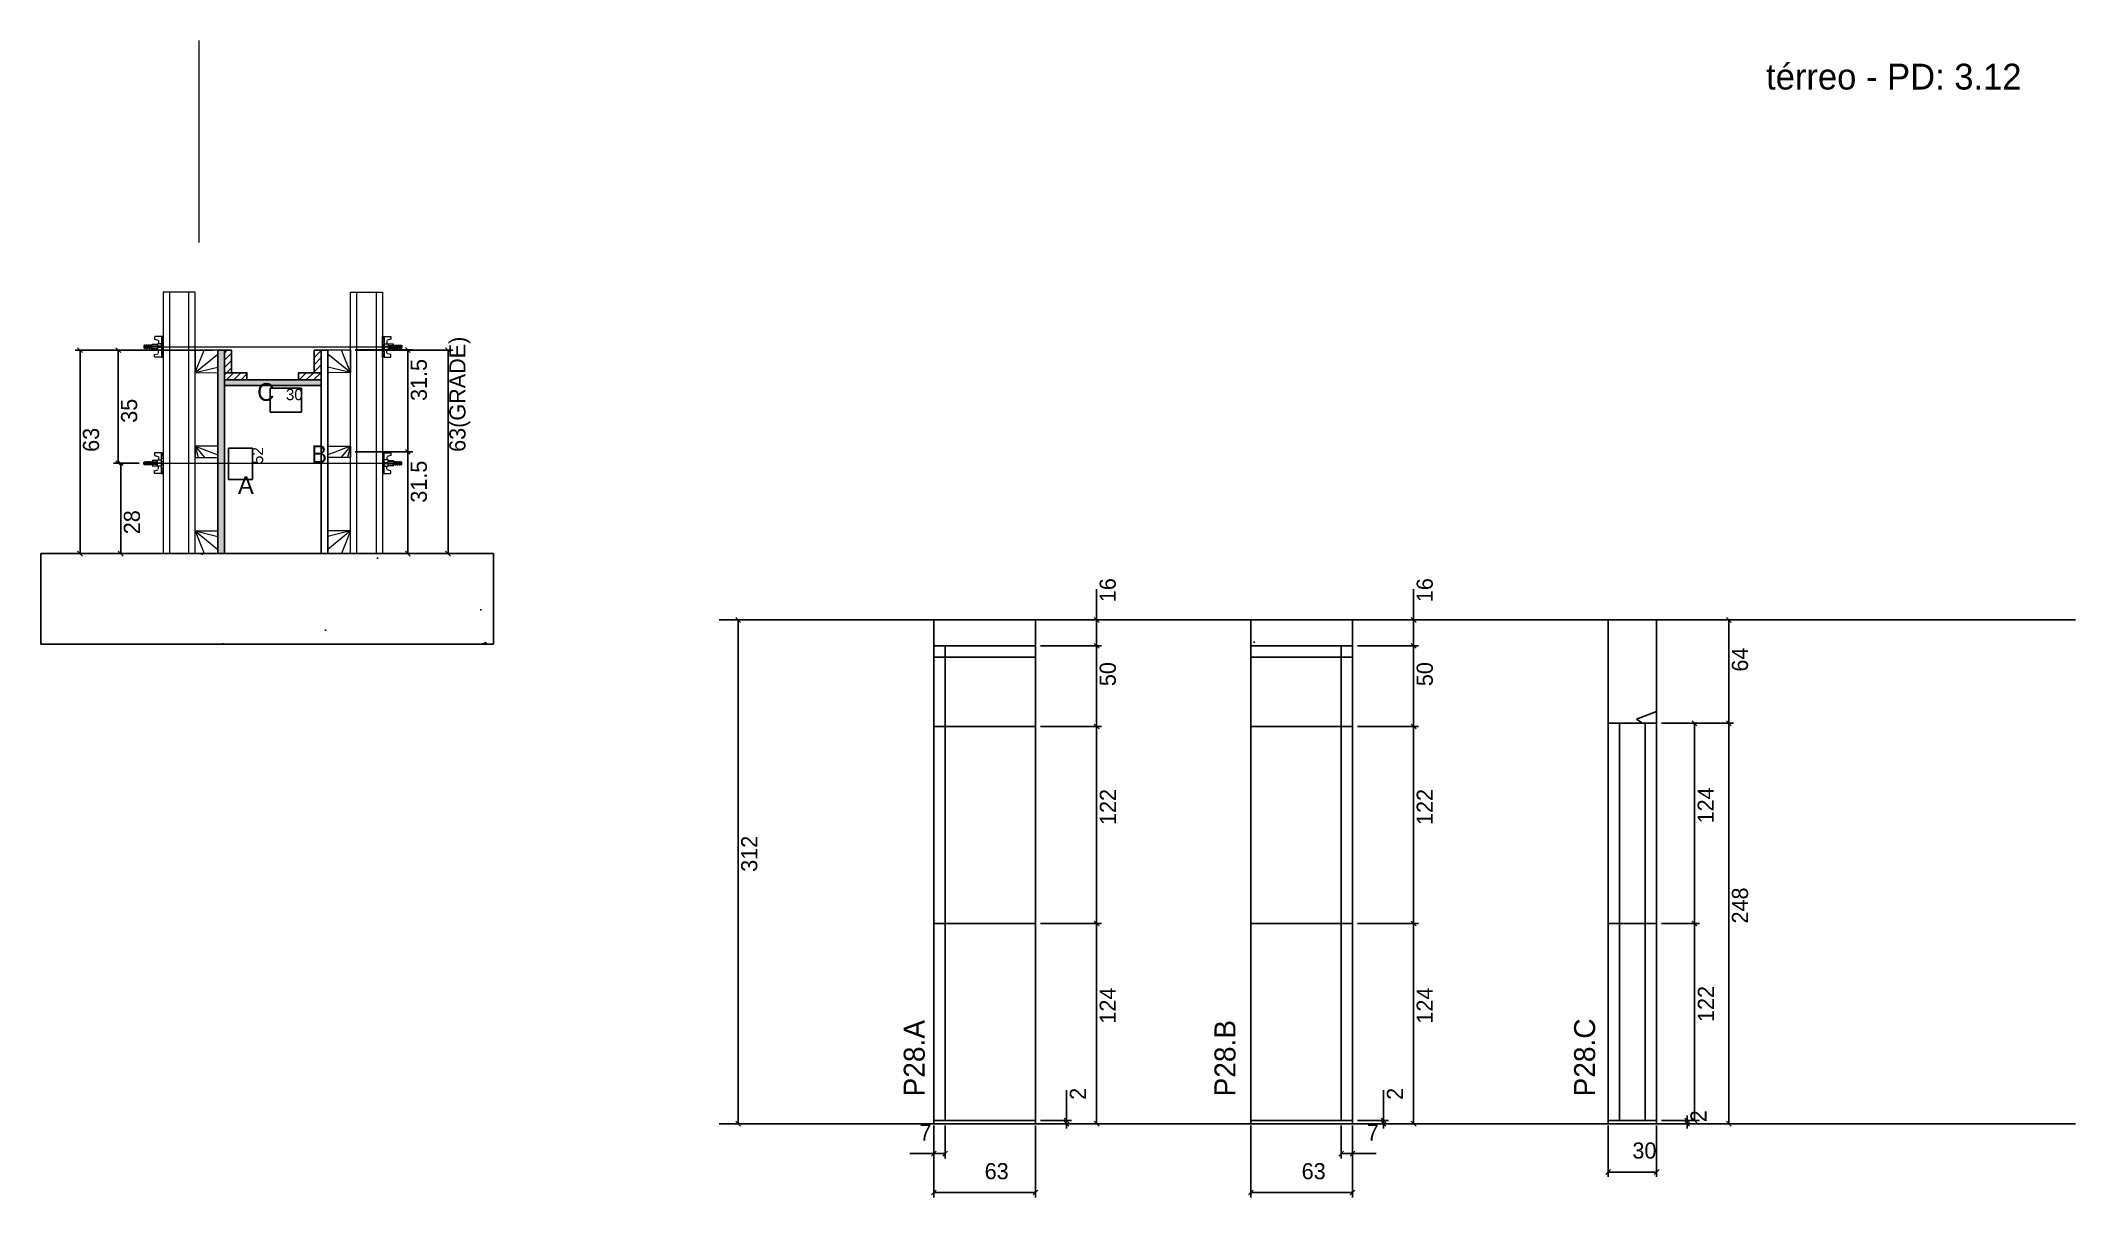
# Model space of a CAD drawing. Header units: metres. Extents: x 19367 to 20627, y 486 to 1202.
import ezdxf

# ---------------------------------------------------------------- set-up
doc = ezdxf.new("R2010")
doc.units = ezdxf.units.M
for name, color, linetype in [('CHAPA', 7, 'Continuous'), ('COTA', 7, 'Continuous'), ('Hachura', 7, 'Continuous'), ('Madeira', 7, 'Continuous'), ('NOMENCLATURA', 7, 'Continuous'), ('Nível', 7, 'Continuous'), ('Painéis', 7, 'Continuous'), ('Perfil Metálico', 7, 'Continuous'), ('SARR_2.2x7', 7, 'Continuous'), ('SARRAFO', 7, 'Continuous'), ('Texto Seção', 7, 'Continuous'), ('TEXTO_GERAL', 7, 'Continuous')]:
    doc.layers.add(name, color=color, linetype=linetype)

msp = doc.modelspace()

# ---------------------------------------------------------------- hatches: boundary and pattern name
at = {"layer": 'COTA'}
h = msp.add_hatch(dxfattribs=at)
h.set_pattern_fill('AR-CONC')
h.paths.add_polyline_path([(19647.4, 884.2), (19367.1, 884.2), (19367.1, 828.2), (19647.4, 828.2), (19647.4, 884.2)])
h.paths.add_polyline_path([(19396.3, 842.1), (19396.3, 859.6), (19396.3, 842.1)])
h = msp.add_hatch(dxfattribs=at)
h.set_pattern_fill('AR-CONC')
h.paths.add_polyline_path([(19983.1, 827.1), (19920.1, 827.1), (19920.1, 843.1), (19983.1, 843.1), (19983.1, 827.1)])
h = msp.add_hatch(dxfattribs=at)
h.set_pattern_fill('AR-CONC')
h.paths.add_polyline_path([(20116.4, 827.1), (20179.4, 827.1), (20179.4, 843.1), (20116.4, 843.1), (20116.4, 827.1)])
h = msp.add_hatch(dxfattribs=at)
h.set_pattern_fill('AR-CONC')
h.paths.add_polyline_path([(20337.7, 779.1), (20367.7, 779.1), (20367.7, 843.1), (20337.7, 843.1), (20337.7, 779.1)])
at = {"layer": 'Hachura'}
h = msp.add_hatch(color=7, dxfattribs=at)
h.dxf.hatch_style = 1
h.paths.add_polyline_path([(19476.8, 884.2), (19480.8, 884.2), (19480.8, 1010.2), (19476.8, 1010.2), (19476.8, 884.2)])
h = msp.add_hatch(color=7, dxfattribs=at)
h.dxf.hatch_style = 1
h.paths.add_polyline_path([(19476.8, 884.2), (19480.8, 884.2), (19480.8, 1010.2), (19476.8, 1010.2), (19476.8, 884.2)])
h = msp.add_hatch(dxfattribs=at)
h.set_pattern_fill('ANSI31')
h.paths.add_polyline_path([(19480.8, 996.2), (19485.2, 996.2), (19485.2, 1010.2), (19480.8, 1010.2), (19480.8, 996.2)])
h = msp.add_hatch(dxfattribs=at)
h.set_pattern_fill('ANSI31')
h.paths.add_polyline_path([(19540.8, 996.2), (19536.4, 996.2), (19536.4, 1010.2), (19540.8, 1010.2), (19540.8, 996.2)])
h = msp.add_hatch(dxfattribs=at)
h.set_pattern_fill('ANSI31')
h.paths.add_polyline_path([(19480.8, 996.2), (19480.8, 991.8), (19494.8, 991.8), (19494.8, 996.2), (19480.8, 996.2)])
h = msp.add_hatch(dxfattribs=at)
h.set_pattern_fill('ANSI31')
h.paths.add_polyline_path([(19540.8, 996.2), (19540.8, 991.8), (19526.8, 991.8), (19526.8, 996.2), (19540.8, 996.2)])
h = msp.add_hatch(color=7, dxfattribs=at)
h.dxf.hatch_style = 1
h.paths.add_polyline_path([(19480.8, 991.8), (19480.8, 988.2), (19540.8, 988.2), (19540.8, 991.8), (19480.8, 991.8)])
h = msp.add_hatch(color=7, dxfattribs=at)
h.dxf.hatch_style = 1
h.paths.add_polyline_path([(19480.8, 991.8), (19480.8, 988.2), (19540.8, 988.2), (19540.8, 991.8), (19480.8, 991.8)])

# ---------------------------------------------------------------- linework, layer by layer
at = {"layer": 'CHAPA', "color": 1, "lineweight": 25}
for points in [[(19476.8, 884.2), (19476.8, 1010.2), (19480.8, 1010.2), (19480.8, 884.2)], [(19476.8, 884.2), (19476.8, 1010.2), (19480.8, 1010.2), (19480.8, 884.2)], [(19544.8, 884.2), (19544.8, 1010.2), (19540.8, 1010.2), (19540.8, 884.2)], [(19544.8, 884.2), (19544.8, 1010.2), (19540.8, 1010.2), (19540.8, 884.2)]]:
    msp.add_lwpolyline(points, dxfattribs=at)
msp.add_lwpolyline([(19480.8, 991.8), (19480.8, 988.2), (19540.8, 988.2), (19540.8, 991.8)], close=True, dxfattribs=at)
msp.add_lwpolyline([(19480.8, 991.8), (19480.8, 988.2), (19540.8, 988.2), (19540.8, 991.8)], close=True, dxfattribs=at)
at = {"layer": 'COTA', "color": 241, "lineweight": 25}
for p, q in [((19473.8, 1010.2), (19388.4, 1010.2)), ((19391.4, 1010.2), (19391.4, 884.2)), ((19439.8, 1010.2), (19412.1, 1010.2)), ((19415.1, 1010.2), (19415.1, 940.2)), ((19561.8, 1010.3), (19597.4, 1010.3)), ((19561.8, 1010.2), (19622.3, 1010.2)), ((19594.4, 947.2), (19594.4, 1010.3)), ((19619.3, 1010.2), (19619.3, 884.2)), ((19561.8, 947.2), (19597.4, 947.2)), ((19561.8, 947.2), (19597.4, 947.2)), ((19594.4, 884.2), (19594.4, 947.2)), ((19428, 940.2), (19412.1, 940.2)), ((19428, 940.2), (19413.6, 940.2)), ((19416.6, 884.2), (19416.6, 940.2)), ((19367.1, 884.2), (19367.1, 828.2)), ((19647.4, 884.2), (19367.1, 884.2)), ((19473.8, 884.2), (19388.4, 884.2)), ((19430.8, 884.2), (19413.6, 884.2)), ((19561.8, 884.2), (19622.3, 884.2)), ((19561.8, 884.2), (19597.4, 884.2)), ((19647.4, 884.2), (19647.4, 828.2)), ((19920.1, 827.1), (19920.1, 843.1)), ((19920.1, 843.1), (19983.1, 843.1)), ((19983.1, 827.1), (19983.1, 843.1)), ((20179.4, 843.1), (20116.4, 843.1)), ((20116.4, 827.1), (20116.4, 843.1)), ((20179.4, 827.1), (20179.4, 843.1)), ((19647.4, 828.2), (19367.1, 828.2))]:
    msp.add_line(p, q, dxfattribs=at)
at = {"layer": 'COTA', "color": 0, "lineweight": 25}
for p, q in [((19392.9, 1008.7), (19389.9, 1011.7)), ((19416.6, 1008.7), (19413.6, 1011.7)), ((19595.9, 1008.8), (19592.9, 1011.8)), ((19620.8, 1008.7), (19617.8, 1011.7)), ((19595.9, 945.7), (19592.9, 948.7)), ((19592.9, 948.7), (19595.9, 945.7)), ((19413.6, 941.7), (19416.6, 938.7)), ((19418.1, 938.7), (19415.1, 941.7)), ((19389.9, 885.7), (19392.9, 882.7)), ((19415.1, 885.7), (19418.1, 882.7)), ((19592.9, 885.7), (19595.9, 882.7)), ((19617.8, 885.7), (19620.8, 882.7)), ((19800.5, 841.6), (19797.5, 844.6)), ((20022.4, 841.6), (20019.4, 844.6)), ((20218.7, 841.6), (20215.7, 844.6)), ((20413.9, 841.6), (20410.9, 844.6)), ((20022.4, 825.6), (20019.4, 828.6)), ((20019.4, 828.6), (20022.4, 825.6)), ((20218.7, 825.6), (20215.7, 828.6)), ((20215.7, 828.6), (20218.7, 825.6)), ((20022.4, 775.6), (20019.4, 778.6)), ((20019.4, 778.6), (20022.4, 775.6)), ((20218.7, 775.6), (20215.7, 778.6)), ((20215.7, 778.6), (20218.7, 775.6)), ((20392.7, 777.6), (20389.7, 780.6)), ((20410.9, 780.6), (20413.9, 777.6)), ((20413.9, 777.6), (20410.9, 780.6)), ((20019.4, 656.6), (20022.4, 653.6)), ((20022.4, 653.6), (20019.4, 656.6)), ((20215.7, 656.6), (20218.7, 653.6)), ((20218.7, 653.6), (20215.7, 656.6)), ((20389.7, 656.6), (20392.7, 653.6)), ((20392.7, 653.6), (20389.7, 656.6)), ((19797.5, 532.6), (19800.5, 529.6)), ((20000.8, 534.6), (20003.8, 531.6)), ((20003.8, 529.6), (20000.8, 532.6)), ((20019.4, 532.6), (20022.4, 529.6)), ((20197.1, 534.6), (20200.1, 531.6)), ((20200.1, 529.6), (20197.1, 532.6)), ((20215.7, 532.6), (20218.7, 529.6)), ((20385.1, 534.6), (20388.1, 531.6)), ((20388.1, 529.6), (20385.1, 532.6)), ((20389.7, 534.6), (20392.7, 531.6)), ((20410.9, 532.6), (20413.9, 529.6)), ((19921.6, 514.1), (19918.6, 511.1)), ((19925.6, 511.1), (19928.6, 514.1)), ((20173.9, 514.1), (20170.9, 511.1)), ((20177.9, 511.1), (20180.9, 514.1)), ((20339.2, 502.7), (20336.2, 499.7)), ((20366.2, 499.7), (20369.2, 502.7)), ((19921.6, 490), (19918.6, 487)), ((19981.6, 487), (19984.6, 490)), ((20117.9, 490), (20114.9, 487)), ((20177.9, 487), (20180.9, 490))]:
    msp.add_line(p, q, dxfattribs=at)
at = {"layer": 'COTA', "color": 180, "lineweight": 25}
for p, q in [((19528.6, 986.7), (19509.2, 986.7)), ((19509.2, 986.7), (19509.2, 971.7)), ((19528.6, 971.7), (19528.6, 986.7)), ((19509.2, 971.7), (19528.6, 971.7)), ((19498.3, 949.4), (19483.3, 949.4)), ((19483.3, 949.4), (19483.3, 930)), ((19498.3, 930), (19498.3, 949.4)), ((19483.3, 930), (19498.3, 930))]:
    msp.add_line(p, q, dxfattribs=at)
at = {"layer": 'COTA', "color": 4, "lineweight": 25}
for p, q in [((20020.9, 843.1), (20020.9, 862.1)), ((20217.2, 843.1), (20217.2, 862.1)), ((19790.1, 843.1), (19802, 843.1)), ((19799, 531.1), (19799, 843.1)), ((19986.1, 843.1), (20023.9, 843.1)), ((20020.9, 827.1), (20020.9, 843.1)), ((20182.4, 843.1), (20220.2, 843.1)), ((20217.2, 827.1), (20217.2, 843.1)), ((20370.7, 843.1), (20415.4, 843.1)), ((20412.4, 779.1), (20412.4, 843.1)), ((19986.1, 827.1), (20023.9, 827.1)), ((19986.1, 827.1), (20023.9, 827.1)), ((20020.9, 777.1), (20020.9, 827.1)), ((20182.4, 827.1), (20220.2, 827.1)), ((20182.4, 827.1), (20220.2, 827.1)), ((20217.2, 777.1), (20217.2, 827.1)), ((19986.1, 777.1), (20023.9, 777.1)), ((19986.1, 777.1), (20023.9, 777.1)), ((20020.9, 655.1), (20020.9, 777.1)), ((20182.4, 777.1), (20220.2, 777.1)), ((20182.4, 777.1), (20220.2, 777.1)), ((20217.2, 655.1), (20217.2, 777.1)), ((20370.7, 779.1), (20415.4, 779.1)), ((20370.7, 779.1), (20415.4, 779.1)), ((20370.7, 779.1), (20394.2, 779.1)), ((20391.2, 779.1), (20391.2, 655.1)), ((20412.4, 531.1), (20412.4, 779.1)), ((19986.1, 655.1), (20023.9, 655.1)), ((19986.1, 655.1), (20023.9, 655.1)), ((20020.9, 531.1), (20020.9, 655.1)), ((20182.4, 655.1), (20220.2, 655.1)), ((20182.4, 655.1), (20220.2, 655.1)), ((20217.2, 531.1), (20217.2, 655.1)), ((20370.7, 655.1), (20394.2, 655.1)), ((20370.7, 655.1), (20394.2, 655.1)), ((20391.2, 655.1), (20391.2, 533.1)), ((20002.3, 533.1), (20002.3, 551.9)), ((20198.6, 533.1), (20198.6, 551.9)), ((19790.1, 531.1), (19802, 531.1)), ((19920.1, 530.1), (19920.1, 485.5)), ((19927.1, 530.1), (19927.1, 509.6)), ((19983.1, 530.1), (19983.1, 485.5)), ((19986.1, 533.1), (20005.3, 533.1)), ((19986.1, 531.1), (20005.3, 531.1)), ((19986.1, 531.1), (20023.9, 531.1)), ((20002.3, 531.1), (20002.3, 533.1)), ((20002.3, 531.1), (20002.3, 528.1)), ((20116.4, 530.1), (20116.4, 485.5)), ((20172.4, 530.1), (20172.4, 509.6)), ((20179.4, 530.1), (20179.4, 485.5)), ((20182.4, 533.1), (20201.6, 533.1)), ((20182.4, 531.1), (20201.6, 531.1)), ((20182.4, 531.1), (20220.2, 531.1)), ((20198.6, 531.1), (20198.6, 533.1)), ((20198.6, 531.1), (20198.6, 528.1)), ((20337.7, 530.1), (20337.7, 498.2)), ((20367.7, 530.1), (20367.7, 498.2)), ((20370.7, 533.1), (20389.6, 533.1)), ((20370.7, 533.1), (20394.2, 533.1)), ((20370.7, 531.1), (20389.6, 531.1)), ((20370.7, 531.1), (20415.4, 531.1)), ((20386.6, 533.1), (20386.6, 536.1)), ((20386.6, 531.1), (20386.6, 533.1)), ((20386.6, 531.1), (20386.6, 528.1)), ((19920.1, 528.1), (19920.1, 509.6)), ((20179.4, 528.1), (20179.4, 509.6)), ((19920.1, 512.6), (19905.3, 512.6)), ((19927.1, 512.6), (19920.1, 512.6)), ((20172.4, 512.6), (20179.4, 512.6)), ((20179.4, 512.6), (20194.1, 512.6)), ((20337.7, 501.2), (20367.7, 501.2)), ((19983.1, 488.5), (19920.1, 488.5)), ((20179.4, 488.5), (20116.4, 488.5))]:
    msp.add_line(p, q, dxfattribs=at)
at = {"layer": 'COTA', "color": 241, "lineweight": 25}
msp.add_lwpolyline([(20367.7, 779.1), (20367.7, 843.1), (20337.7, 843.1), (20337.7, 779.1)], dxfattribs=at)
at = {"layer": 'Hachura', "color": 0, "lineweight": 9}
for p, q in [((19431.3, 1013.3), (19431, 1013)), ((19431, 1013), (19431, 1011.7)), ((19431.3, 1011.3), (19431, 1011.7)), ((19431.6, 1013.3), (19431.3, 1013.3)), ((19431.3, 1011.3), (19431.3, 1013.3)), ((19432, 1011.3), (19431.3, 1012.6)), ((19431.9, 1011.2), (19431.3, 1012.4)), ((19431.3, 1011.9), (19431.6, 1011.2)), ((19431.3, 1011.6), (19431.4, 1011.3)), ((19431.6, 1013.3), (19432.6, 1011.3)), ((19431.6, 1013.3), (19432.6, 1011.3)), ((19431.7, 1013.3), (19432.8, 1011.2)), ((19433, 1011.2), (19432, 1013.4)), ((19432, 1011.3), (19432.6, 1011.3)), ((19432.8, 1013.3), (19432.1, 1013.3)), ((19433.1, 1011.3), (19432.1, 1013.3)), ((19432.8, 1013.3), (19433.8, 1011.3)), ((19432.9, 1013.3), (19434, 1011.2)), ((19434.2, 1011.2), (19433.1, 1013.4)), ((19433.8, 1011.3), (19433.1, 1011.3)), ((19434, 1013.3), (19433.3, 1013.3)), ((19434.3, 1011.3), (19433.3, 1013.3)), ((19433.5, 1013.3), (19433.3, 1013.3)), ((19434, 1013.3), (19434.9, 1011.3)), ((19434, 1013.3), (19435.1, 1011.2)), ((19435.4, 1011.2), (19434.3, 1013.4)), ((19434.5, 1011.3), (19434.3, 1011.3)), ((19435.1, 1013.3), (19434.5, 1013.3)), ((19435.4, 1011.3), (19434.5, 1013.3)), ((19434.5, 1011.3), (19434.9, 1011.3)), ((19435.1, 1013.3), (19436.1, 1011.3)), ((19436.1, 1012.1), (19435.4, 1013.4)), ((19435.4, 1011.3), (19436.1, 1011.3)), ((19436.1, 1012.4), (19435.6, 1013.3)), ((19436.1, 1013.3), (19435.6, 1013.3)), ((19436.1, 1010.6), (19436.1, 1013.9)), ((19436.1, 1010.6), (19436.1, 1013.9)), ((19436.1, 1013.9), (19439.3, 1013.9)), ((19436.1, 1012.9), (19439.3, 1012.9)), ((19436.1, 1011.3), (19439.3, 1011.3)), ((19439.3, 1010.6), (19436.1, 1010.6)), ((19437.6, 1018.7), (19437.6, 1017)), ((19437.6, 1017), (19439.8, 1016.4)), ((19437.6, 1007.5), (19439.8, 1008)), ((19442.8, 1018.7), (19437.7, 1018.7)), ((19439.3, 1014.2), (19439.3, 1010.3)), ((19441.9, 1014.2), (19439.3, 1014.2)), ((19439.3, 1010.3), (19439.3, 1010.6)), ((19439.3, 1010.3), (19439.3, 1010.6)), ((19439.3, 1010.3), (19441.9, 1010.3)), ((19441.9, 1012.6), (19439.9, 1012.6)), ((19439.9, 1012), (19441.9, 1012)), ((19440.1, 1016.1), (19440.1, 1014.2)), ((19440.1, 1008.4), (19440.1, 1010.3)), ((19441.9, 1018.7), (19441.9, 1005.8)), ((19441.9, 1018.7), (19441.9, 1013.5)), ((19441.9, 1018.5), (19442.8, 1018.5)), ((19441.9, 1018.3), (19442.8, 1018.3)), ((19441.9, 1018), (19442.8, 1018)), ((19441.9, 1017.5), (19442.8, 1017.5)), ((19441.9, 1016.7), (19442.8, 1016.7)), ((19441.9, 1015.3), (19442.8, 1015.3)), ((19441.9, 1012.2), (19441.9, 1014.2)), ((19441.9, 1013.5), (19441.9, 1012.9)), ((19441.9, 1012.2), (19442.8, 1012.2)), ((19441.9, 1009.2), (19442.8, 1009.2)), ((19442.2, 1013.2), (19442, 1013.2)), ((19442, 1011.3), (19442.4, 1011.3)), ((19442.6, 1013.2), (19442.2, 1013.2)), ((19442.8, 1005.8), (19442.8, 1018.7)), ((19442.8, 1006.7), (19442.8, 1014.6)), ((19578.8, 1005.8), (19578.8, 1018.7)), ((19578.8, 1018.7), (19583.9, 1018.7)), ((19579.7, 1018.5), (19578.8, 1018.5)), ((19579.7, 1018.3), (19578.8, 1018.3)), ((19579.7, 1018), (19578.8, 1018)), ((19579.7, 1017.5), (19578.8, 1017.5)), ((19579.7, 1016.7), (19578.8, 1016.7)), ((19579.7, 1015.3), (19578.8, 1015.3)), ((19578.8, 1006.7), (19578.8, 1014.6)), ((19579.7, 1012.2), (19578.8, 1012.2)), ((19579.7, 1009.2), (19578.8, 1009.2)), ((19578.9, 1013.2), (19579.4, 1013.2)), ((19579.6, 1011.3), (19579.1, 1011.3)), ((19579.4, 1013.2), (19579.6, 1013.2)), ((19579.7, 1018.7), (19579.7, 1005.8)), ((19579.7, 1018.7), (19579.7, 1013.5)), ((19579.7, 1012.2), (19579.7, 1014.2)), ((19579.7, 1014.2), (19582.3, 1014.2)), ((19579.7, 1013.5), (19579.7, 1012.9)), ((19579.7, 1012.6), (19581.7, 1012.6)), ((19581.7, 1012), (19579.7, 1012)), ((19582.3, 1010.3), (19579.7, 1010.3)), ((19581.5, 1016.1), (19581.5, 1014.2)), ((19581.5, 1008.4), (19581.5, 1010.3)), ((19583.9, 1017), (19581.7, 1016.4)), ((19583.9, 1007.5), (19581.7, 1008)), ((19582.3, 1014.2), (19582.3, 1010.3)), ((19585.5, 1013.9), (19582.3, 1013.9)), ((19585.5, 1012.9), (19582.3, 1012.9)), ((19585.5, 1011.3), (19582.3, 1011.3)), ((19582.3, 1010.6), (19585.5, 1010.6)), ((19582.3, 1010.3), (19582.3, 1010.6)), ((19582.3, 1010.3), (19582.3, 1010.6)), ((19583.9, 1018.7), (19583.9, 1017)), ((19585.4, 1010.6), (19585.4, 1013.9)), ((19585.5, 1010.6), (19585.5, 1013.9)), ((19585.5, 1012.1), (19586.1, 1013.4)), ((19586.5, 1013.3), (19585.5, 1011.3)), ((19585.5, 1012.4), (19585.9, 1013.3)), ((19585.5, 1013.3), (19585.9, 1013.3)), ((19586.1, 1011.3), (19585.5, 1011.3)), ((19586.1, 1011.3), (19587.1, 1013.3)), ((19586.2, 1011.2), (19587.3, 1013.4)), ((19587.5, 1013.3), (19586.4, 1011.2)), ((19586.5, 1013.3), (19587.1, 1013.3)), ((19587.6, 1013.3), (19586.7, 1011.3)), ((19587.1, 1011.3), (19586.7, 1011.3)), ((19587.1, 1011.3), (19587.3, 1011.3)), ((19587.3, 1011.3), (19588.3, 1013.3)), ((19587.4, 1011.2), (19588.5, 1013.4)), ((19587.6, 1013.3), (19588.3, 1013.3)), ((19588.7, 1013.3), (19587.6, 1011.2)), ((19588.8, 1013.3), (19587.8, 1011.3)), ((19587.8, 1011.3), (19588.5, 1011.3)), ((19588.1, 1013.3), (19588.3, 1013.3)), ((19588.5, 1011.2), (19589.6, 1013.4)), ((19588.5, 1011.3), (19589.4, 1013.3)), ((19588.8, 1013.3), (19589.4, 1013.3)), ((19589.9, 1013.3), (19588.8, 1011.2)), ((19589.9, 1013.3), (19589, 1011.3)), ((19589.9, 1013.3), (19589, 1011.3)), ((19589.6, 1011.3), (19589, 1011.3)), ((19589.6, 1011.3), (19590.3, 1012.6)), ((19589.7, 1011.2), (19590.3, 1012.4)), ((19589.9, 1013.3), (19590.3, 1013.3)), ((19590.3, 1011.9), (19589.9, 1011.2)), ((19590.3, 1011.6), (19590.1, 1011.3)), ((19590.3, 1013.3), (19590.6, 1013)), ((19590.3, 1011.3), (19590.3, 1013.3)), ((19590.3, 1011.3), (19590.6, 1011.7)), ((19590.6, 1013), (19590.6, 1011.7)), ((19437.6, 1005.8), (19437.6, 1007.5)), ((19441.9, 1005.8), (19437.6, 1005.8)), ((19441.9, 1007.8), (19442.8, 1007.8)), ((19441.9, 1006.9), (19442.8, 1006.9)), ((19441.9, 1006.5), (19442.8, 1006.5)), ((19441.9, 1006.1), (19442.8, 1006.1)), ((19441.9, 1005.9), (19442.8, 1005.9)), ((19441.9, 1005.8), (19442.8, 1005.8)), ((19579.7, 1007.8), (19578.8, 1007.8)), ((19579.7, 1006.9), (19578.8, 1006.9)), ((19579.7, 1006.5), (19578.8, 1006.5)), ((19579.7, 1006.1), (19578.8, 1006.1)), ((19579.7, 1005.9), (19578.8, 1005.9)), ((19579.7, 1005.8), (19578.8, 1005.8)), ((19579.7, 1005.8), (19583.9, 1005.8)), ((19583.9, 1005.8), (19583.9, 1007.5)), ((19441.9, 946.7), (19437.6, 946.7)), ((19437.6, 946.7), (19437.6, 945)), ((19437.6, 945), (19439.8, 944.4)), ((19441.9, 933.8), (19441.9, 946.7)), ((19441.9, 946.7), (19442.8, 946.7)), ((19441.9, 946.6), (19442.8, 946.6)), ((19441.9, 946.3), (19442.8, 946.3)), ((19441.9, 946), (19442.8, 946)), ((19441.9, 945.5), (19442.8, 945.5)), ((19442.8, 946.7), (19442.8, 933.8)), ((19442.8, 945.7), (19442.8, 937.9)), ((19578.8, 946.7), (19578.8, 933.8)), ((19579.7, 946.7), (19578.8, 946.7)), ((19579.7, 946.6), (19578.8, 946.6)), ((19579.7, 946.3), (19578.8, 946.3)), ((19579.7, 946), (19578.8, 946)), ((19578.8, 945.7), (19578.8, 937.9)), ((19579.7, 945.5), (19578.8, 945.5)), ((19579.7, 933.8), (19579.7, 946.7)), ((19579.7, 946.7), (19583.9, 946.7)), ((19583.9, 945), (19581.7, 944.4)), ((19583.9, 946.7), (19583.9, 945)), ((19431.3, 941.1), (19431, 940.8)), ((19431, 939.5), (19431, 940.8)), ((19431.3, 939.2), (19431, 939.5)), ((19431.3, 940.6), (19431.6, 941.3)), ((19431.9, 941.2), (19431.3, 940.1)), ((19431.3, 940.9), (19431.4, 941.1)), ((19432, 941.1), (19431.3, 939.9)), ((19431.3, 941.1), (19431.3, 939.2)), ((19431.6, 939.2), (19431.3, 939.2)), ((19431.6, 939.2), (19432.6, 941.1)), ((19431.6, 939.2), (19432.6, 941.1)), ((19431.7, 939.1), (19432.8, 941.3)), ((19433, 941.2), (19432, 939.1)), ((19432, 941.1), (19432.6, 941.1)), ((19433.1, 941.1), (19432.1, 939.2)), ((19432.8, 939.2), (19432.1, 939.2)), ((19432.8, 939.2), (19433.8, 941.1)), ((19432.9, 939.1), (19434, 941.3)), ((19434.2, 941.2), (19433.1, 939.1)), ((19433.8, 941.1), (19433.1, 941.1)), ((19434.3, 941.1), (19433.3, 939.2)), ((19434, 939.2), (19433.3, 939.2)), ((19433.5, 939.2), (19433.3, 939.2)), ((19434, 939.1), (19435.1, 941.3)), ((19434, 939.2), (19434.9, 941.1)), ((19435.4, 941.2), (19434.3, 939.1)), ((19434.5, 941.1), (19434.3, 941.1)), ((19434.5, 941.1), (19434.9, 941.1)), ((19435.4, 941.1), (19434.5, 939.2)), ((19435.1, 939.2), (19434.5, 939.2)), ((19435.1, 939.2), (19436.1, 941.1)), ((19435.4, 941.1), (19436.1, 941.1)), ((19436.1, 940.4), (19435.4, 939.1)), ((19436.1, 940.1), (19435.6, 939.2)), ((19436.1, 939.2), (19435.6, 939.2)), ((19436.1, 941.9), (19436.1, 938.6)), ((19436.1, 941.9), (19436.1, 938.6)), ((19439.3, 941.9), (19436.1, 941.9)), ((19436.1, 941.1), (19439.3, 941.1)), ((19436.1, 939.6), (19439.3, 939.6)), ((19436.1, 938.6), (19439.3, 938.6)), ((19437.6, 935.5), (19439.8, 936)), ((19437.6, 933.8), (19437.6, 935.5)), ((19442.8, 933.8), (19437.7, 933.8)), ((19439.3, 938.3), (19439.3, 942.2)), ((19439.3, 942.2), (19441.9, 942.2)), ((19439.3, 942.2), (19439.3, 941.9)), ((19439.3, 942.2), (19439.3, 941.9)), ((19441.9, 938.3), (19439.3, 938.3)), ((19439.9, 940.4), (19441.9, 940.4)), ((19441.9, 939.9), (19439.9, 939.9)), ((19440.1, 944.1), (19440.1, 942.2)), ((19440.1, 936.4), (19440.1, 938.3)), ((19441.9, 944.7), (19442.8, 944.7)), ((19441.9, 943.3), (19442.8, 943.3)), ((19441.9, 940.2), (19441.9, 938.3)), ((19441.9, 940.2), (19442.8, 940.2)), ((19441.9, 938.9), (19441.9, 939.6)), ((19441.9, 933.8), (19441.9, 938.9)), ((19441.9, 937.2), (19442.8, 937.2)), ((19441.9, 935.8), (19442.8, 935.8)), ((19441.9, 934.9), (19442.8, 934.9)), ((19441.9, 934.5), (19442.8, 934.5)), ((19441.9, 934.1), (19442.8, 934.1)), ((19441.9, 933.9), (19442.8, 933.9)), ((19442, 941.2), (19442.4, 941.2)), ((19442.2, 939.3), (19442, 939.3)), ((19442.6, 939.3), (19442.2, 939.3)), ((19579.7, 944.7), (19578.8, 944.7)), ((19579.7, 943.3), (19578.8, 943.3)), ((19579.7, 940.2), (19578.8, 940.2)), ((19579.7, 937.2), (19578.8, 937.2)), ((19579.7, 935.8), (19578.8, 935.8)), ((19579.7, 934.9), (19578.8, 934.9)), ((19579.7, 934.5), (19578.8, 934.5)), ((19579.7, 934.1), (19578.8, 934.1)), ((19579.7, 933.9), (19578.8, 933.9)), ((19578.8, 933.8), (19583.9, 933.8)), ((19578.9, 939.3), (19579.4, 939.3)), ((19579.6, 941.2), (19579.1, 941.2)), ((19579.4, 939.3), (19579.6, 939.3)), ((19582.3, 942.2), (19579.7, 942.2)), ((19581.7, 940.4), (19579.7, 940.4)), ((19579.7, 940.2), (19579.7, 938.3)), ((19579.7, 939.9), (19581.7, 939.9)), ((19579.7, 938.9), (19579.7, 939.6)), ((19579.7, 933.8), (19579.7, 938.9)), ((19579.7, 938.3), (19582.3, 938.3)), ((19581.5, 944.1), (19581.5, 942.2)), ((19581.5, 936.4), (19581.5, 938.3)), ((19583.9, 935.5), (19581.7, 936)), ((19582.3, 938.3), (19582.3, 942.2)), ((19582.3, 942.2), (19582.3, 941.9)), ((19582.3, 942.2), (19582.3, 941.9)), ((19582.3, 941.9), (19585.5, 941.9)), ((19585.5, 941.1), (19582.3, 941.1)), ((19585.5, 939.6), (19582.3, 939.6)), ((19585.5, 938.6), (19582.3, 938.6)), ((19583.9, 933.8), (19583.9, 935.5)), ((19585.4, 941.9), (19585.4, 938.6)), ((19585.5, 941.9), (19585.5, 938.6)), ((19586.1, 941.1), (19585.5, 941.1)), ((19586.5, 939.2), (19585.5, 941.1)), ((19585.5, 940.4), (19586.1, 939.1)), ((19585.5, 940.1), (19585.9, 939.2)), ((19585.5, 939.2), (19585.9, 939.2)), ((19586.1, 941.1), (19587.1, 939.2)), ((19586.2, 941.2), (19587.3, 939.1)), ((19587.5, 939.1), (19586.4, 941.3)), ((19586.5, 939.2), (19587.1, 939.2)), ((19587.1, 941.1), (19586.7, 941.1)), ((19587.6, 939.2), (19586.7, 941.1)), ((19587.1, 941.1), (19587.3, 941.1)), ((19587.3, 941.1), (19588.3, 939.2)), ((19587.4, 941.2), (19588.5, 939.1)), ((19588.7, 939.1), (19587.6, 941.3)), ((19587.6, 939.2), (19588.3, 939.2)), ((19587.8, 941.1), (19588.5, 941.1)), ((19588.8, 939.2), (19587.8, 941.1)), ((19588.1, 939.2), (19588.3, 939.2)), ((19588.5, 941.2), (19589.6, 939.1)), ((19588.5, 941.1), (19589.4, 939.2)), ((19589.9, 939.1), (19588.8, 941.3)), ((19588.8, 939.2), (19589.4, 939.2)), ((19589.9, 939.2), (19589, 941.1)), ((19589.6, 941.1), (19589, 941.1)), ((19589.9, 939.2), (19589, 941.1)), ((19589.6, 941.1), (19590.3, 939.9)), ((19589.7, 941.2), (19590.3, 940.1)), ((19590.3, 940.6), (19589.9, 941.3)), ((19589.9, 939.2), (19590.3, 939.2)), ((19590.3, 940.9), (19590.1, 941.1)), ((19590.3, 941.1), (19590.6, 940.8)), ((19590.3, 941.1), (19590.3, 939.2)), ((19590.3, 939.2), (19590.6, 939.5)), ((19590.6, 939.5), (19590.6, 940.8))]:
    msp.add_line(p, q, dxfattribs=at)
at = {"layer": 'Hachura', "color": 251, "lineweight": 9}
for p, q in [((19432, 1012.2), (19585.8, 1012.2)), ((19432, 940.2), (19585.8, 940.2))]:
    msp.add_line(p, q, dxfattribs=at)
at = {"layer": 'Madeira', "color": 126, "lineweight": 18}
for p, q in [((19462.8, 996.3), (19468.2, 1010.2)), ((19558.8, 996.3), (19553.4, 1010.2)), ((19462.8, 996.3), (19476.8, 1007.8)), ((19462.8, 996.3), (19476.8, 999.7)), ((19558.8, 996.3), (19544.8, 1007.8)), ((19558.8, 996.3), (19544.8, 999.7)), ((19462.8, 950.7), (19468.5, 943.7)), ((19462.8, 950.7), (19464.5, 943.7)), ((19462.8, 950.7), (19476.8, 945.3)), ((19558.8, 950.7), (19544.8, 945.3)), ((19558.8, 950.7), (19553, 943.7)), ((19558.8, 950.7), (19557.1, 943.7)), ((19462.8, 898.2), (19476.8, 886.7)), ((19462.8, 898.2), (19476.8, 894.8)), ((19462.8, 898.2), (19468.2, 884.2)), ((19558.8, 898.2), (19544.8, 886.7)), ((19558.8, 898.2), (19544.8, 894.8)), ((19558.8, 898.2), (19553.4, 884.2))]:
    msp.add_line(p, q, dxfattribs=at)
for points in [[(19462.8, 884.2), (19462.8, 1010.3), (19476.8, 1010.2), (19476.8, 884.2)], [(19558.8, 884.2), (19558.8, 1010.3), (19544.8, 1010.2), (19544.8, 884.2)]]:
    msp.add_lwpolyline(points, dxfattribs=at)
for points in [[(19462.8, 996.3), (19476.8, 996.2), (19476.8, 1010.2), (19462.8, 1010.3)], [(19558.8, 996.3), (19544.8, 996.2), (19544.8, 1010.2), (19558.8, 1010.3)], [(19462.8, 950.7), (19462.8, 943.7), (19476.8, 943.7), (19476.8, 950.7)], [(19558.8, 950.7), (19558.8, 943.7), (19544.8, 943.7), (19544.8, 950.7)], [(19462.8, 898.2), (19476.8, 898.3), (19476.8, 884.3), (19462.8, 884.2)], [(19558.8, 898.2), (19544.8, 898.3), (19544.8, 884.3), (19558.8, 884.2)]]:
    msp.add_lwpolyline(points, close=True, dxfattribs=at)
at = {"layer": 'Nível', "color": 4, "lineweight": 25}
for p, q in [((19787.1, 843.1), (20627, 843.1)), ((19787.1, 531.1), (20627, 531.1))]:
    msp.add_line(p, q, dxfattribs=at)
at = {"layer": 'Painéis', "color": 200, "lineweight": 25}
for p, q in [((19920.1, 531.1), (19920.1, 827.1)), ((19920.1, 827.1), (19983.1, 827.1)), ((19983.1, 827.1), (19983.1, 531.1)), ((20116.4, 827.1), (20116.4, 531.1)), ((20179.4, 827.1), (20116.4, 827.1)), ((20179.4, 531.1), (20179.4, 827.1)), ((19920.1, 777.1), (19983.1, 777.1)), ((20179.4, 777.1), (20116.4, 777.1)), ((20337.7, 779.1), (20337.7, 533.1)), ((20337.7, 779.1), (20367.7, 779.1)), ((20367.7, 779.1), (20337.7, 779.1)), ((20367.7, 779.1), (20337.7, 779.1)), ((20367.7, 779.1), (20337.7, 779.1)), ((20367.7, 533.1), (20367.7, 779.1)), ((20367.7, 779.1), (20367.7, 533.1)), ((19983.1, 655.1), (19920.1, 655.1)), ((20116.4, 655.1), (20179.4, 655.1)), ((20337.7, 655.1), (20367.7, 655.1)), ((20367.7, 655.1), (20337.7, 655.1)), ((20367.7, 655.1), (20337.7, 655.1)), ((20367.7, 655.1), (20337.7, 655.1)), ((19983.1, 533.1), (19920.1, 533.1)), ((20116.4, 533.1), (20179.4, 533.1)), ((20337.7, 533.1), (20367.7, 533.1))]:
    msp.add_line(p, q, dxfattribs=at)
msp.add_lwpolyline([(19540.8, 884.2), (19540.8, 988.2), (19480.8, 988.2), (19480.8, 884.2)], dxfattribs=at)
for points in [[(19920.1, 533.1), (19983.1, 533.1), (19983.1, 531.1), (19920.1, 531.1)], [(20179.4, 533.1), (20116.4, 533.1), (20116.4, 531.1), (20179.4, 531.1)], [(20337.7, 533.1), (20367.7, 533.1), (20367.7, 531.1), (20337.7, 531.1)]]:
    msp.add_lwpolyline(points, close=True, dxfattribs=at)
at = {"layer": 'Perfil Metálico', "color": 224, "lineweight": 18}
for points in [[(19462.8, 884.2), (19462.8, 1046.2), (19442.8, 1046.2), (19442.8, 884.2)], [(19458.8, 884.2), (19458.8, 1046.2), (19446.8, 1046.2), (19446.8, 884.2)], [(19558.8, 884.2), (19558.8, 1046.2), (19578.8, 1046.2), (19578.8, 884.2)], [(19562.8, 884.2), (19562.8, 1046.2), (19574.8, 1046.2), (19574.8, 884.2)]]:
    msp.add_lwpolyline(points, dxfattribs=at)
at = {"layer": 'SARR_2.2x7', "color": 40, "lineweight": 25}
for p, q in [((19920.1, 820.1), (19983.1, 820.1)), ((19927.1, 777.1), (19927.1, 827.1)), ((20179.4, 820.1), (20116.4, 820.1)), ((20172.4, 777.1), (20172.4, 827.1)), ((19927.1, 655.1), (19927.1, 777.1)), ((20172.4, 655.1), (20172.4, 777.1)), ((20344.7, 779.1), (20344.7, 533.1)), ((20360.7, 779.1), (20360.7, 533.1)), ((19927.1, 533.1), (19927.1, 655.1)), ((20172.4, 533.1), (20172.4, 655.1))]:
    msp.add_line(p, q, dxfattribs=at)
at = {"layer": 'SARRAFO', "color": 251, "lineweight": 25}
for points in [[(19485.2, 1010.2), (19485.2, 996.2), (19480.8, 996.2), (19480.8, 1010.2)], [(19536.4, 1010.2), (19536.4, 996.2), (19540.8, 996.2), (19540.8, 1010.2)], [(19494.8, 991.8), (19480.8, 991.8), (19480.8, 996.2), (19494.8, 996.2)], [(19526.8, 991.8), (19540.8, 991.8), (19540.8, 996.2), (19526.8, 996.2)]]:
    msp.add_lwpolyline(points, close=True, dxfattribs=at)
at = {"layer": 'Texto Seção', "color": 252, "lineweight": 15}
msp.add_line((19465.2, 1076.9), (19465.2, 1201.9), dxfattribs=at)

# ---------------------------------------------------------------- texts
at = {"layer": 'COTA', "color": 241, "lineweight": 25}
for s, p in [('63(GRADE)', (19630.1, 947.2)), ('31.5', (19606.2, 978.7)), ('35', (19426.8, 965.2)), ('63', (19403.2, 947.2)), ('31.5', (19606.2, 915.7)), ('28', (19428.5, 896.2))]:
    msp.add_text(s, height=10, rotation=90, dxfattribs=at).set_placement(p)
at = {"layer": 'COTA', "color": 1, "lineweight": 25}
msp.add_text('30', height=7, dxfattribs=at).set_placement((19518.9, 979.2))
msp.add_text('52', height=7, rotation=90, dxfattribs=at).set_placement((19504.8, 939.7))
at = {"layer": 'COTA', "color": 240, "lineweight": 25}
for s, p in [('16', (20032.8, 854.1)), ('16', (20229.1, 854.1)), ('64', (20424.3, 811.1)), ('50', (20032.8, 802.1)), ('50', (20229.1, 802.1)), ('122', (20032.9, 716.1)), ('122', (20229.1, 716.1)), ('124', (20403.1, 717.1)), ('312', (19810.8, 687.1)), ('248', (20424.3, 655.1)), ('124', (20032.8, 593.1)), ('124', (20229.1, 593.1)), ('122', (20403.2, 594.1)), ('2', (20014.3, 545.9)), ('2', (20210.6, 545.9)), ('2', (20398.6, 532.1))]:
    msp.add_text(s, height=10, rotation=90, dxfattribs=at).set_placement(p)
for s, p in [('7', (19911.2, 520.7)), ('7', (20188.2, 520.7)), ('30', (20352.7, 509.5)), ('63', (19951.6, 496.7)), ('63', (20147.9, 496.7))]:
    msp.add_text(s, height=10, dxfattribs=at).set_placement(p)
at = {"layer": 'NOMENCLATURA', "color": 2, "lineweight": 25}
msp.add_text('térreo - PD: 3.12', height=16, dxfattribs=at).set_placement((20435.5, 1171.6))
at = {"layer": 'Texto Seção', "color": 7, "lineweight": 15}
for s, p in [('P28.A', (19914.5, 548)), ('P28.B', (20106.9, 548)), ('P28.C', (20329.6, 548))]:
    msp.add_text(s, height=13, rotation=90, dxfattribs=at).set_placement(p)
at = {"layer": 'TEXTO_GERAL', "color": 7, "lineweight": 25}
for s, p in [('C', (19501.1, 978.8)), ('B', (19534.6, 940.3)), ('A', (19489.2, 921.1))]:
    msp.add_text(s, height=11, dxfattribs=at).set_placement(p)

doc.saveas('drawing.dxf')
